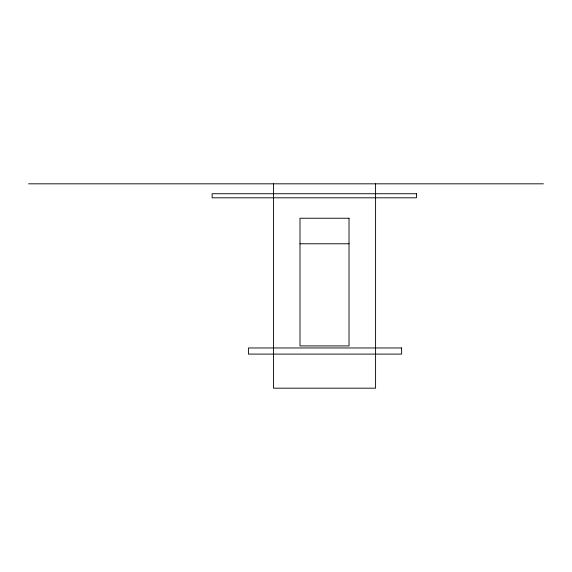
<?xml version="1.0" encoding="UTF-8"?>
<svg xmlns="http://www.w3.org/2000/svg" width="572" height="572" viewBox="0 0 572 572"><rect width="100%" height="100%" fill="white"/><g stroke="black" fill="none" stroke-linecap="round" stroke-linejoin="round"><path stroke-width="0.86" d="M28.6 183.819L543.4 183.819M299.993 243.779L349.027 243.779M375.582 183.891L375.582 388.181L273.437 388.181L273.437 183.891M416.423 193.729L212.133 193.729L212.133 197.812L416.423 197.812L416.423 193.729M349.027 218.239L299.993 218.239L299.993 345.924L349.027 345.924L349.027 218.239M401.63 347.969L248.412 347.969L248.412 354.097L401.63 354.097L401.63 347.969"/></g></svg>
